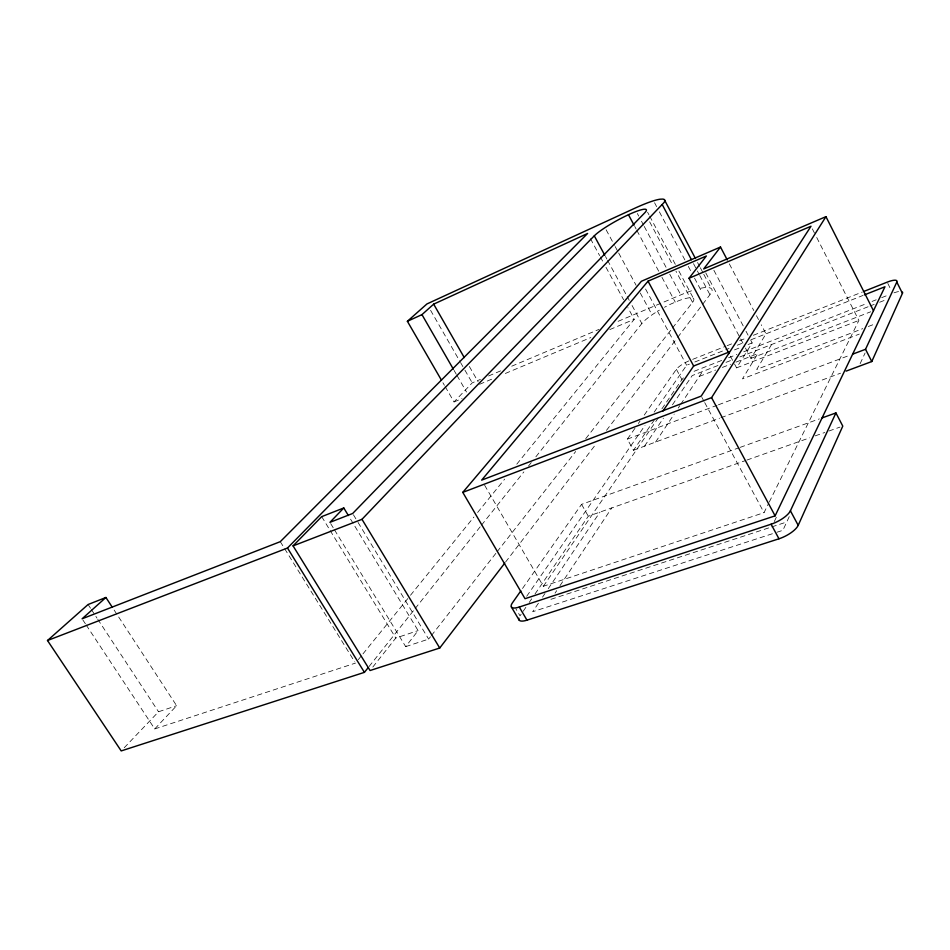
<?xml version="1.0" encoding="UTF-8"?>
<svg xmlns="http://www.w3.org/2000/svg" width="950" height="950" viewBox="0 0 950 950"><rect width="100%" height="100%" fill="white"/><g stroke="black" fill="none" stroke-linecap="round" stroke-linejoin="round"><path stroke-width="0.71" stroke-dasharray="4.75 3.56" d="M789.236 516.646L782.895 530.314L774.464 533.057M860.13 363.684L865.082 352.996M774.286 521.562L777.48 514.864M484.631 485.236L543.376 586.281L764.038 512.644L768.597 503.405M769.251 502.087L858.883 320.423L815.658 235.398M677.671 337.404L711.669 292.398A50.968 10.699 -28.3 0 0 709.65 287.791L706.836 287.494A50.968 10.699 -28.3 0 0 698.464 288.752M771.578 344.529L756.746 369.407L862.79 328.629M745.453 348.032L750.939 358.399L765.985 333.842L761.235 324.769M734.528 363.969L736.594 367.864L752.151 342.914L750.785 340.326M555.049 593.133L556.7 590.663M559.977 585.722L611.764 507.929M655.607 442.047L674.203 414.105M678.252 408.025L679.867 405.603M680.675 404.379L702.537 371.545M538.413 603.238L532.665 611.741L773.051 533.52M542.521 597.158L544.979 593.513M548.269 588.656L599.984 512.097M644.516 446.179L663.421 418.178M672.469 404.795L692.206 375.582L719.102 365.061M543.376 586.281L658.611 417.371M525.861 607.347L520.03 615.849L515.874 608.784M529.186 602.49L531.691 598.844M535.016 593.987L588.311 516.23L745.524 460.56M634.956 428.319L627.344 439.149L633.508 450.276L655.227 418.594M661.901 408.844L681.946 379.596A12.148 3.04 -28.1 0 1 683.477 377.886M526.716 596.268L645.002 425.386M654.158 412.146L686.636 365.239L689.367 364.159M522.524 588.466L581.566 504.355L738.708 447.878M638.329 423.498L640.027 421.088M644.254 415.067L676.376 369.301A12.172 2.957 -28.2 0 1 688.869 360.893M505.531 562.127L595.662 444.469M606.48 430.35L676.78 338.58M334.519 529.874L405.686 646.629L418.107 630.61L349.149 516.812M405.686 646.629L428.652 639.101L430.481 636.761M431.383 635.597L496.233 552.876M497.135 551.712L575.676 451.511M585.722 438.698L671.567 329.175M672.481 328.011L692.574 302.373L675.961 271.201M372.827 667.043L395.782 638.032L418.107 630.61M369.039 666.556L414.2 609.769M415.126 608.606L480.558 526.336M481.484 525.184L523.878 471.877M528.485 466.082L531.252 462.603M535.859 456.808L641.844 323.546A30.578 6.424 -28.3 0 1 659.371 310.163M358.293 659.644L362.021 655.037M362.959 653.885L409.569 596.398M410.495 595.258L473.896 517.073M477.624 512.477L504.652 479.133M516.776 464.182L634.232 319.319L627.879 307.61M86.177 624.981L154.731 728.935L176.617 705.707L113.952 609.781M124.224 747.745L158.531 711.764L176.617 705.707M445.146 386.567L454.041 401.933L472.221 382.862L480.403 379.418M692.574 302.373A30.578 6.413 -28.3 0 0 679.096 300.556L671.769 303.632A30.578 6.424 -28.3 0 0 664.477 307.289M488.573 375.963L500.852 370.785M511.753 366.189L598.999 329.389M618.082 321.338L680.794 294.892A50.968 10.699 -28.3 0 1 693.132 290.272M479.56 384.287L494.487 378.017M505.341 373.457L590.817 337.547M609.817 329.579L634.232 319.319M454.041 401.933L462.032 398.596M692.704 359.349L725.8 346.216M727.178 345.669L732.699 343.473M739.599 340.741L746.486 337.998M753.386 335.267L862.339 292.018M694.842 361.986L729.042 348.46M737.248 345.206L744.087 342.499M750.928 339.791L863.075 295.414M734.469 349.897L741.273 347.213M748.066 344.529L752.151 342.914M721.691 360.442L695.483 370.738A12.148 3.04 -28.1 0 0 692.158 372.21M728.591 357.734L736.867 354.492M743.755 351.785L866.531 303.596M872.053 301.423L876.185 299.796M881.707 297.635L888.606 294.928M726.014 362.354L732.913 359.658M739.824 356.951L868.692 306.529M870.069 305.995L874.166 304.392M879.641 302.243L886.481 299.571M699.271 376.438L715.599 370.072M722.404 367.424L730.574 364.242M736.012 362.116L757.791 353.626L742.449 378.884L859.275 334.115M750.939 358.399L870.722 311.778M736.594 367.864L858.883 320.423M868.3 326.503L875.188 323.855M627.344 439.149L717.048 405.306M718.426 404.795L850.084 355.122M633.508 450.276L719.566 418.226M720.955 417.715L840.548 373.184M740.109 447.379L819.328 418.902M746.914 460.061L809.614 437.855M815.183 435.884L824.802 432.476M828.911 431.027L840.002 427.096M154.731 728.935L355.502 663.088M550.941 599.308L770.319 527.381M771.732 526.918L786.754 521.989M82.911 620.029L85.369 623.746M88.077 604.521L90.511 608.214M91.319 609.449L96.983 618.082M97.791 619.317L158.531 711.764M280.286 541.666L354.718 661.841M330.683 523.604L333.747 528.616M321.694 516.634L329.412 529.281M330.184 530.551L395.782 638.032M353.424 514.769L357.259 521.111M358.031 522.381L428.652 639.101M442.926 382.731L444.41 385.296M454.1 370.441L456.285 374.253M457.021 375.511L466.509 392.006M469.359 366.474L478.111 381.746M430.588 310.317L459.8 361.226M460.536 362.496L464.182 368.861M464.918 370.144L472.221 382.862M581.566 504.355L588.311 516.23M605.482 256.476L606.884 259.053M607.572 260.348L626.466 295.177M627.166 296.459L629.256 300.331M632.059 305.496L641.844 323.546M590.437 238.664L599.616 255.574M600.329 256.88L603.155 262.081M605.981 267.283L623.639 299.808M676.376 369.301L681.946 379.596M645.561 289.026L686.636 365.239M701.896 397.397L703.998 401.28M704.698 402.574L764.038 512.644M606.124 229.793L614.496 245.278M615.184 246.572L617.975 251.738M618.676 253.021L636.096 285.285M640.276 293.027L650.726 312.384M637.343 213.501L638.721 216.078M641.488 221.243L643.554 225.126M644.242 226.421L666.306 267.757M669.762 274.217L680.794 294.892M634.742 226.444L636.132 229.057M636.832 230.363L659.181 272.092M661.972 277.317L675.236 302.088M647.568 212.194L648.957 214.807M649.658 216.113L675.414 264.504M678.894 271.047L693.512 298.514M649.669 221.837L672.505 264.706M654.55 202.73L656.616 206.625M659.371 211.826L684.867 259.908M688.311 266.404L691.078 271.605M694.521 278.101L701.409 291.092M730.384 356.179L733.828 362.662M705.743 272.84L739.979 337.654M740.668 338.948L744.776 346.726M697.561 262.509L699.639 266.439M700.34 267.746L703.107 272.994M703.796 274.301L711.419 288.717M693.5 263.637L699.034 274.111M699.734 275.417L710.125 295.046M713.877 270.263L743.268 326.052M745.999 331.241L748.054 335.136M729.327 263.874L753.766 310.519M756.473 315.697L758.516 319.58M812.333 228.855L814.993 234.092M887.787 283.397L890.886 289.584M893.95 292.849A13.252 3.42 -26.1 0 1 899.258 291.472"/><path stroke-width="1.43" d="M518.878 618.236A15.901 5.201 -31 0 0 526.977 620.16L778.964 538.793A17.409 6.234 -27.5 0 0 798.202 525.338L842.781 426.111L835.929 412.929L822.071 417.917M846.106 371.117L871.779 361.546L902.429 293.324A13.252 3.42 -26.1 0 0 902.5 292.113M520.837 590.876L512.406 602.882A15.936 5.071 -30.9 0 0 519.27 607.038L771.103 524.21A17.444 6.08 -27.5 0 0 790.412 510.779L835.929 412.929M852.649 354.148L865.533 349.291L896.812 282.067A13.276 3.337 -26.2 0 0 887.158 282.162L863.716 291.472M727.296 259.979L720.504 247.024L641.393 281.271L462.781 492.373L525.029 598.702L775.117 515.85L884.961 286.757L864.441 294.868M462.781 492.373L711.574 397.646L825.954 216.659L873.477 310.697M662.779 411.255L693.654 365.999L729.03 352.046M720.504 247.024L703.689 268.945L825.954 216.659M348.389 515.541L343.781 507.965L321.694 516.634L293.063 545.882L370.072 670.522L439.731 648.019L504.628 563.303M293.063 545.882L361.986 519.317L664.097 202.445A51.668 7.707 -28.6 0 0 662.732 199.084L660.107 199.203A51.668 7.707 -28.6 0 0 634.588 208.335L426.93 303.952L407.384 321.29L441.453 380.178M688.999 278.279L706.361 255.989L648.043 281.176L481.662 480.118L701.207 396.103L811.003 226.243L688.999 278.279L729.006 353.578M112.337 607.323L105.913 597.479L88.077 604.521L47.5 640.514L121.196 750.916L364.432 672.351L368.125 667.707M343.781 507.965L329.923 522.346L352.652 513.499L644.824 212.741A30.994 4.619 -28.6 0 0 629.054 214.439L625.005 216.362A31.006 4.619 -28.6 0 0 594.284 235.838L287.494 548.031L47.5 640.514M105.913 597.479L82.104 618.794L280.286 541.666L587.611 233.463L433.663 304.154L421.966 314.628L407.384 321.29M287.494 548.031L364.432 672.351M361.986 519.317L439.731 648.019M511.397 606.967L519.068 620.006M519.27 607.038L526.977 620.16M421.966 314.628L453.364 369.17M433.663 304.154L464.265 357.58M594.284 235.838L604.782 255.194M771.103 524.21L778.964 538.793M711.574 397.646L775.117 515.85M648.043 281.176L693.654 365.999M790.412 510.779L798.202 525.338M628.461 214.712L634.042 225.138M664.299 199.583L695.483 258.566M662.316 204.737L691.422 259.706M865.533 349.291L871.779 361.546M896.812 282.067L902.429 293.324"/></g></svg>
